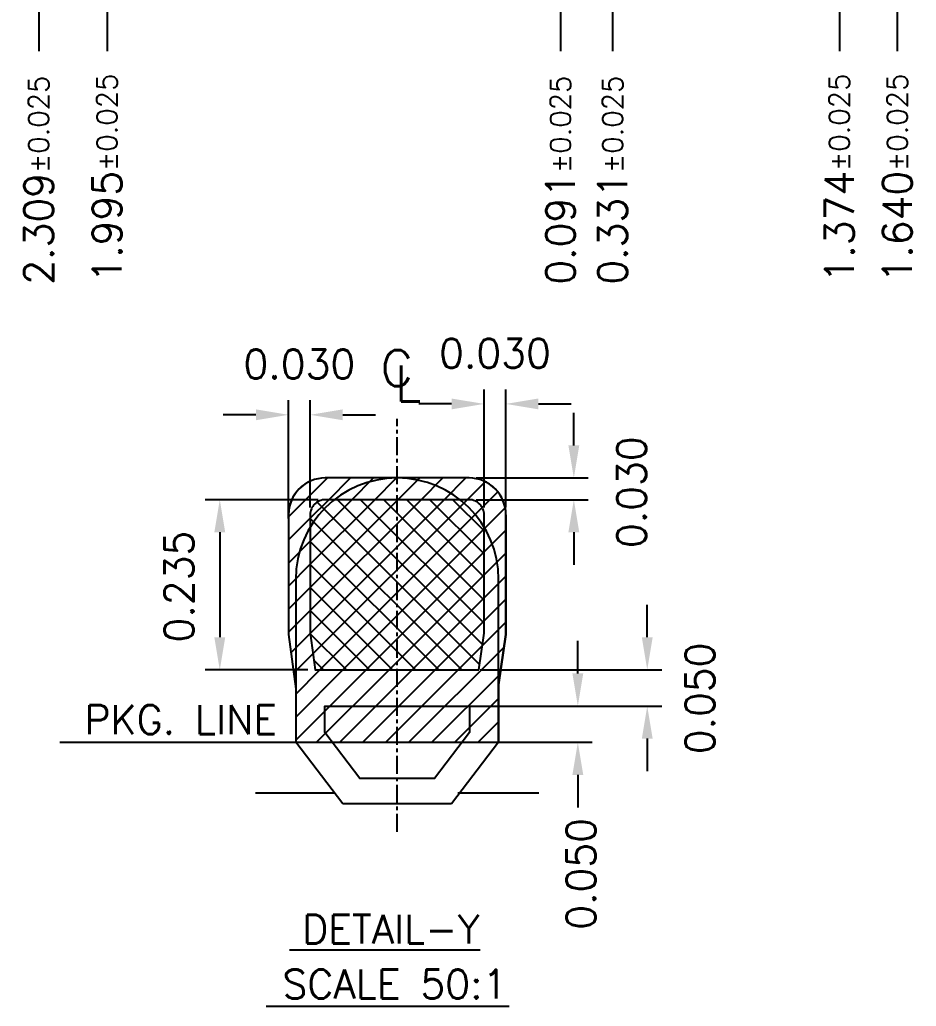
# Model space of a CAD drawing. Extents: x -63 to 190, y -89 to 86.
# Drawn here: x -35.9 to 25.9, y -89.4 to -21.3 of the extents above; entities that cross this region are included whole.
import ezdxf

# ---------------------------------------------------------------- set-up
doc = ezdxf.new("R2010")
doc.units = 0
doc.header["$MEASUREMENT"] = 0
doc.linetypes.add('CENTER', pattern=[2, 1.25, -0.25, 0.25, -0.25])
doc.linetypes.add('HIDDEN', pattern=[0.375, 0.25, -0.125])
doc.layers.get('0').update_dxf_attribs({"linetype": 'CONTINUOUS'})
doc.layers.get('DEFPOINTS').update_dxf_attribs({"linetype": 'CONTINUOUS'})
for name, color, linetype in [('CENTER', 1, 'CENTER'), ('DIM', 3, 'CONTINUOUS'), ('half_top', 6, 'CONTINUOUS'), ('HIDDEN', 6, 'HIDDEN'), ('max_plate', 4, 'CONTINUOUS'), ('min_plate', 6, 'CONTINUOUS')]:
    doc.layers.add(name, color=color, linetype=linetype)
doc.styles.add('ROMANS', font='romans.shx', dxfattribs={"height": 2})
doc.dimstyles.new('DETAIL-A-1', dxfattribs={"dimscale": 25, "dimtxt": 0.08, "dimasz": 0.09, "dimexe": 0.04, "dimexo": 0.04, "dimgap": 0.04, "dimtad": 0, "dimdec": 3, "dimlfac": 0.05, "dimzin": 0, "dimdsep": 46, "dimtxsty": 'ROMANS', "dimcen": 0.04, "dimadec": 0, "dimazin": 0, "dimtfac": 1, "dimtdec": 3, "dimtofl": 0, "dimtmove": 0, "dimatfit": 3, "dimfxl": 1, "dimtolj": 1, "dimtzin": 0, "dimarcsym": 0})
doc.dimstyles.new('DETAIL-z$0', dxfattribs={"dimscale": 25, "dimtxt": 0.08, "dimasz": 0.09, "dimexe": 0.04, "dimexo": 0.02, "dimgap": 0.04, "dimtad": 0, "dimdec": 3, "dimlfac": 0.02, "dimzin": 0, "dimdsep": 46, "dimtxsty": 'ROMANS', "dimcen": 0.04, "dimadec": 0, "dimazin": 0, "dimtfac": 1, "dimtdec": 3, "dimtofl": 0, "dimtmove": 2, "dimatfit": 3, "dimfxl": 1, "dimtolj": 1, "dimtzin": 0, "dimarcsym": 0})

# ---------------------------------------------------------------- blocks, each defined once
blk = doc.blocks.new('*D10')
at = {"layer": 'DEFPOINTS', "color": 0, "transparency": 16777216}
for p in [(196.777, 420.514), (217.39, 400.678), (217.39, 382.094)]:
    blk.add_point(p, dxfattribs=at)
at = {"layer": 'DIM', "color": 0, "lineweight": -2, "transparency": 16777216}
blk.add_line((217.39, 399.678), (217.39, 382.094), dxfattribs=at)
at = {"layer": 'DIM', "color": 0, "transparency": 16777216, "insert": (217.39, 373.327), "char_height": 2, "attachment_point": 5, "rotation": 90, "style": 'ROMANS'}
blk.add_mtext('\\A1;1.374{\\H1.4;±0.025}', dxfattribs=at)
blk = doc.blocks.new('*D11')
at = {"layer": 'DEFPOINTS', "color": 0, "transparency": 16777216}
for p in [(196.777, 420.514), (198.145, 400.678), (198.145, 382.094)]:
    blk.add_point(p, dxfattribs=at)
at = {"layer": 'DIM', "color": 0, "lineweight": -2, "transparency": 16777216}
blk.add_line((198.145, 399.678), (198.145, 382.094), dxfattribs=at)
at = {"layer": 'DIM', "color": 0, "transparency": 16777216, "insert": (198.145, 373.184), "char_height": 2, "attachment_point": 5, "rotation": 90, "style": 'ROMANS'}
blk.add_mtext('\\A1;0.091{\\H1.4;±0.025}', dxfattribs=at)
blk = doc.blocks.new('*D18')
at = {"layer": 'DEFPOINTS', "color": 0, "transparency": 16777216}
for p in [(196.777, 420.514), (201.735, 393.214), (201.735, 382.094)]:
    blk.add_point(p, dxfattribs=at)
at = {"layer": 'DIM', "color": 0, "lineweight": -2, "transparency": 16777216}
blk.add_line((201.735, 392.214), (201.735, 382.094), dxfattribs=at)
at = {"layer": 'DIM', "color": 0, "transparency": 16777216, "insert": (201.735, 373.184), "char_height": 2, "attachment_point": 5, "rotation": 90, "style": 'ROMANS'}
blk.add_mtext('\\A1;0.331{\\H1.4;±0.025}', dxfattribs=at)
blk = doc.blocks.new('*D19')
at = {"layer": 'DEFPOINTS', "color": 0, "transparency": 16777216}
for p in [(196.777, 420.514), (221.381, 393.214), (221.381, 382.094)]:
    blk.add_point(p, dxfattribs=at)
at = {"layer": 'DIM', "color": 0, "lineweight": -2, "transparency": 16777216}
blk.add_line((221.381, 392.214), (221.381, 382.094), dxfattribs=at)
at = {"layer": 'DIM', "color": 0, "transparency": 16777216, "insert": (221.381, 373.327), "char_height": 2, "attachment_point": 5, "rotation": 90, "style": 'ROMANS'}
blk.add_mtext('\\A1;1.640{\\H1.4;±0.025}', dxfattribs=at)
blk = doc.blocks.new('*D20')
at = {"layer": 'DEFPOINTS', "color": 0, "transparency": 16777216}
for p in [(181.914, 351.118), (174.633, 339.368), (181.213, 339.368)]:
    blk.add_point(p, dxfattribs=at)
at = {"layer": 'DIM', "color": 0, "lineweight": -2, "transparency": 16777216}
for p, q in [((181.414, 351.118), (173.633, 351.118)), ((174.633, 348.868), (174.633, 341.618)), ((180.713, 339.368), (173.633, 339.368))]:
    blk.add_line(p, q, dxfattribs=at)
at = {"layer": 'DIM', "color": 0, "transparency": 16777216}
for points in [[(174.258, 348.868), (175.008, 348.868), (174.633, 351.118)], [(174.258, 341.618), (175.008, 341.618), (174.633, 339.368)]]:
    blk.add_solid(points, dxfattribs=at)
at = {"layer": 'DIM', "color": 0, "transparency": 16777216, "insert": (171.823, 345.118), "char_height": 2, "attachment_point": 5, "rotation": 90, "style": 'ROMANS'}
blk.add_mtext('\\A1;0.235', dxfattribs=at)
blk = doc.blocks.new('*D21')
at = {"layer": 'DEFPOINTS', "color": 0, "transparency": 16777216}
for p in [(180.874, 356.98), (180.874, 350.078), (179.374, 349.328)]:
    blk.add_point(p, dxfattribs=at)
at = {"layer": 'DIM', "color": 0, "lineweight": -2, "transparency": 16777216}
for p, q in [((179.374, 349.828), (179.374, 357.98)), ((180.874, 350.578), (180.874, 357.98)), ((177.124, 356.98), (174.874, 356.98)), ((183.124, 356.98), (185.374, 356.98))]:
    blk.add_line(p, q, dxfattribs=at)
at = {"layer": 'DIM', "color": 0, "transparency": 16777216}
for points in [[(177.124, 357.355), (177.124, 356.605), (179.374, 356.98)], [(183.124, 357.355), (183.124, 356.605), (180.874, 356.98)]]:
    blk.add_solid(points, dxfattribs=at)
at = {"layer": 'DIM', "color": 0, "transparency": 16777216, "insert": (180.124, 360.48), "char_height": 2, "attachment_point": 5, "style": 'ROMANS'}
blk.add_mtext('\\A1;0.030', dxfattribs=at)
blk = doc.blocks.new('*D22')
at = {"layer": 'DEFPOINTS', "color": 0, "transparency": 16777216}
for p in [(194.374, 357.73), (192.874, 350.078), (194.374, 350.078)]:
    blk.add_point(p, dxfattribs=at)
at = {"layer": 'DIM', "color": 0, "lineweight": -2, "transparency": 16777216}
for p, q in [((192.874, 350.578), (192.874, 358.73)), ((194.374, 350.578), (194.374, 358.73)), ((190.624, 357.73), (188.374, 357.73)), ((196.624, 357.73), (198.874, 357.73))]:
    blk.add_line(p, q, dxfattribs=at)
at = {"layer": 'DIM', "color": 0, "transparency": 16777216}
for points in [[(190.624, 358.105), (190.624, 357.355), (192.874, 357.73)], [(196.624, 358.105), (196.624, 357.355), (194.374, 357.73)]]:
    blk.add_solid(points, dxfattribs=at)
at = {"layer": 'DIM', "color": 0, "transparency": 16777216, "insert": (193.624, 361.23), "char_height": 2, "attachment_point": 5, "style": 'ROMANS'}
blk.add_mtext('\\A1;0.030', dxfattribs=at)
blk = doc.blocks.new('*D23')
at = {"layer": 'DEFPOINTS', "color": 0, "transparency": 16777216}
for p in [(188.611, 336.868), (190.611, 334.368), (199.341, 334.368)]:
    blk.add_point(p, dxfattribs=at)
at = {"layer": 'DIM', "color": 0, "lineweight": -2, "transparency": 16777216}
for p, q in [((199.341, 339.118), (199.341, 341.368)), ((189.111, 336.868), (200.341, 336.868)), ((191.111, 334.368), (200.341, 334.368)), ((199.341, 332.118), (199.341, 329.868))]:
    blk.add_line(p, q, dxfattribs=at)
at = {"layer": 'DIM', "color": 0, "transparency": 16777216}
for points in [[(198.966, 339.118), (199.716, 339.118), (199.341, 336.868)], [(198.966, 332.118), (199.716, 332.118), (199.341, 334.368)]]:
    blk.add_solid(points, dxfattribs=at)
at = {"layer": 'DIM', "color": 0, "transparency": 16777216, "insert": (199.559, 325.282), "char_height": 2, "attachment_point": 5, "rotation": 90, "style": 'ROMANS'}
blk.add_mtext('\\A1;0.050', dxfattribs=at)
blk = doc.blocks.new('*D24')
at = {"layer": 'DEFPOINTS', "color": 0, "transparency": 16777216}
for p in [(192.111, 339.368), (191.874, 336.868), (204.131, 336.868)]:
    blk.add_point(p, dxfattribs=at)
at = {"layer": 'DIM', "color": 0, "lineweight": -2, "transparency": 16777216}
for p, q in [((204.131, 341.618), (204.131, 343.868)), ((192.611, 339.368), (205.131, 339.368)), ((192.374, 336.868), (205.131, 336.868)), ((204.131, 334.618), (204.131, 332.368))]:
    blk.add_line(p, q, dxfattribs=at)
at = {"layer": 'DIM', "color": 0, "transparency": 16777216}
for points in [[(203.756, 341.618), (204.506, 341.618), (204.131, 339.368)], [(203.756, 334.618), (204.506, 334.618), (204.131, 336.868)]]:
    blk.add_solid(points, dxfattribs=at)
at = {"layer": 'DIM', "color": 0, "transparency": 16777216, "insert": (207.76, 337.396), "char_height": 2, "attachment_point": 5, "rotation": 90, "style": 'ROMANS'}
blk.add_mtext('\\A1;0.050', dxfattribs=at)
blk = doc.blocks.new('*D25')
at = {"layer": 'DEFPOINTS', "color": 0, "transparency": 16777216}
for p in [(191.834, 352.618), (199.064, 352.618), (191.834, 351.118)]:
    blk.add_point(p, dxfattribs=at)
at = {"layer": 'DIM', "color": 0, "lineweight": -2, "transparency": 16777216}
for p, q in [((199.064, 354.868), (199.064, 357.118)), ((192.334, 352.618), (200.064, 352.618)), ((192.334, 351.118), (200.064, 351.118)), ((199.064, 348.868), (199.064, 346.618))]:
    blk.add_line(p, q, dxfattribs=at)
at = {"layer": 'DIM', "color": 0, "transparency": 16777216}
for points in [[(198.689, 354.868), (199.439, 354.868), (199.064, 352.618)], [(198.689, 348.868), (199.439, 348.868), (199.064, 351.118)]]:
    blk.add_solid(points, dxfattribs=at)
at = {"layer": 'DIM', "color": 0, "transparency": 16777216, "insert": (203.047, 351.635), "char_height": 2, "attachment_point": 5, "rotation": 90, "style": 'ROMANS'}
blk.add_mtext('\\A1;0.030', dxfattribs=at)
blk = doc.blocks.new('*D37')
at = {"layer": 'DEFPOINTS', "color": 0, "transparency": 16777216}
for p in [(196.777, 405.514), (162.142, 394.264), (162.142, 382.094)]:
    blk.add_point(p, dxfattribs=at)
at = {"layer": 'DIM', "color": 0, "lineweight": -2, "transparency": 16777216}
blk.add_line((162.142, 393.264), (162.142, 382.094), dxfattribs=at)
at = {"layer": 'DIM', "color": 0, "transparency": 16777216, "insert": (162.142, 373.184), "char_height": 2, "attachment_point": 5, "rotation": 90, "style": 'ROMANS'}
blk.add_mtext('\\A1;2.309{\\H1.4;±0.025}', dxfattribs=at)
blk = doc.blocks.new('*D38')
at = {"layer": 'DEFPOINTS', "color": 0, "transparency": 16777216}
for p in [(196.777, 405.514), (166.852, 394.264), (166.852, 382.094)]:
    blk.add_point(p, dxfattribs=at)
at = {"layer": 'DIM', "color": 0, "lineweight": -2, "transparency": 16777216}
blk.add_line((166.852, 393.264), (166.852, 382.094), dxfattribs=at)
at = {"layer": 'DIM', "color": 0, "transparency": 16777216, "insert": (166.852, 373.327), "char_height": 2, "attachment_point": 5, "rotation": 90, "style": 'ROMANS'}
blk.add_mtext('\\A1;1.995{\\H1.4;±0.025}', dxfattribs=at)

msp = doc.modelspace()

# ---------------------------------------------------------------- hatches: boundary and pattern name
at = {"layer": 'max_plate'}
h = msp.add_hatch(dxfattribs=at)
h.set_pattern_fill('ANSI31', color=256, scale=9, style=0)
h.paths.add_polyline_path([(-2.4026, -63.7147), (-2.4026, -55.4362, 0.4142136), (-4.9426, -52.8962), (-14.8626, -52.8962, 0.4142136), (-17.4026, -55.4362), (-17.4026, -63.7147), (-16.9026, -67.4462), (-16.9026, -71.1462), (-14.3849, -71.1462), (-14.9026, -70.4691), (-14.9026, -68.6462), (-4.9026, -68.6462), (-4.9026, -70.4691), (-5.4204, -71.1462), (-2.9026, -71.1462), (-2.9026, -67.1791)])
h.paths.add_polyline_path([(-15.5634, -66.1462), (-15.9026, -63.6146), (-15.9026, -55.4362, -0.4142136), (-14.8626, -54.3962), (-4.9426, -54.3962, -0.4142136), (-3.9026, -55.4362), (-3.9026, -63.607), (-4.2691, -66.1462)], flags=16)
h.paths.add_polyline_path([(-4.9026, -68.6462), (-14.9026, -68.6462), (-14.9026, -70.4691), (-14.3849, -71.1462), (-5.4204, -71.1462), (-4.9026, -70.4691)], flags=17)
at = {"layer": 'min_plate'}
h = msp.add_hatch(dxfattribs=at)
h.set_pattern_fill('ANSI37', color=256, scale=9, style=0)
h.paths.add_polyline_path([(-3.9026, -55.4362, 0.4142136), (-4.9426, -54.3962), (-14.8626, -54.3962, 0.4142136), (-15.9026, -55.4362), (-15.9026, -63.6146), (-15.5634, -66.1462), (-4.2691, -66.1462), (-3.9026, -63.607)])

# ---------------------------------------------------------------- linework, layer by layer
for p, q in [((-4.9426, -52.8962), (-14.8626, -52.8962)), ((-17.4026, -55.4362), (-17.4026, -63.7147)), ((-2.4026, -55.4362), (-2.4026, -63.7147)), ((-16.9026, -59.8962), (-16.9026, -71.1462)), ((-2.9026, -67.1791), (-2.9026, -59.8962)), ((-17.4026, -63.7147), (-16.9026, -67.4462)), ((-2.4026, -63.7147), (-2.9026, -67.1791)), ((-2.9026, -67.1791), (-2.9026, -71.1462)), ((-13.6526, -75.3962), (-16.9026, -71.1462)), ((-2.9026, -71.1462), (-6.1526, -75.3962)), ((-19.6748, -74.6462), (-14.2262, -74.6462)), ((-5.5791, -74.6462), (-0.1304, -74.6462)), ((-6.1526, -75.3962), (-13.6526, -75.3962)), ((-17.3345, -85.4796), (-4.1831, -85.4796)), ((-17.3345, -85.4796), (-4.1831, -85.4796)), ((-18.9444, -89.3739), (-2.1818, -89.3739)), ((-18.9444, -89.3739), (-2.1818, -89.3739))]:
    msp.add_line(p, q)
msp.add_lwpolyline([(-5.7115, -74.6462), (-0.1304, -74.6462)])
for centre, radius, start, end in [((-14.8626, -55.4362), 2.54, 90, 180), ((-9.9026, -59.8962), 7, 0, 180), ((-4.9426, -55.4362), 2.54, 0, 90)]:
    msp.add_arc(centre, radius, start, end)
at = {"layer": 'CENTER'}
msp.add_line((-9.9026, -77.3257), (-9.9026, -48.8087), dxfattribs=at)
at = {"layer": 'half_top'}
msp.add_lwpolyline([(-14.9026, -70.4691), (-14.9026, -68.6462), (-4.9026, -68.6462), (-4.9026, -70.4691), (-7.3322, -73.6462), (-12.4731, -73.6462)], close=True, dxfattribs=at)
at = {"layer": 'HIDDEN', "linetype": 'ByBlock'}
msp.add_lwpolyline([(-33.1732, -71.1462), (-2.9026, -71.1462)], dxfattribs=at)
at = {"layer": 'max_plate'}
msp.add_lwpolyline([(-2.9026, -71.1462), (-2.9026, -67.1791), (-2.4026, -63.7147), (-2.4026, -55.4362, 0.4142136), (-4.9426, -52.8962), (-14.8626, -52.8962, 0.4142136), (-17.4026, -55.4362), (-17.4026, -63.7147), (-16.9026, -67.4462), (-16.9026, -71.1462)], format="xyb", close=True, dxfattribs=at)
at = {"layer": 'min_plate'}
msp.add_lwpolyline([(-4.2691, -66.1462), (-3.9026, -63.607), (-3.9026, -55.4362, 0.4142136), (-4.9426, -54.3962), (-14.8626, -54.3962, 0.4142136), (-15.9026, -55.4362), (-15.9026, -63.6146), (-15.5634, -66.1462)], format="xyb", close=True, dxfattribs=at)

# ---------------------------------------------------------------- texts
at = {"char_height": 2, "attachment_point": 3, "style": 'ROMANS'}
for s, insert in [('DETAIL-Y', (-4.1944, -83.0508)), ('DETAIL-Y', (-4.1944, -83.0508)), ('SCALE 50:1', (-2.3009, -86.8459)), ('SCALE 50:1', (-2.3009, -86.8459))]:
    msp.add_mtext(s, dxfattribs=dict(at, insert=insert))
at = {"layer": 'CENTER', "char_height": 2.5, "attachment_point": 1}
for s, insert, width in [('{\\Fromans|c0;C}', (-11.0498, -44.062), 4.056136), ('{\\Fromans|c0;L}', (-10.0608, -45.1235), 3.092383)]:
    msp.add_mtext(s, dxfattribs=dict(at, insert=insert, width=width))
at = {"layer": 'DIM', "insert": (-18.1969, -68.5758), "char_height": 2, "attachment_point": 3, "style": 'ROMANS'}
msp.add_mtext('PKG. LINE', dxfattribs=at)

# ---------------------------------------------------------------- dimensions: what is measured, and where the dimension line sits
at = {"layer": 'DIM'}
for feature_location, offset, origin, picture, middle in [((20.6137, -4.8367), (0, -18.5838), (0, 15), '*D10', (20.6137, -32.1872)), ((1.3687, -4.8367), (0, -18.5838), (0, 15), '*D11', (1.3687, -32.3301)), ((4.9584, -12.3), (0, -11.1206), (0, 15), '*D18', (4.9584, -32.3301)), ((24.6049, -12.3), (0, -11.1206), (0, 15), '*D19', (24.6049, -32.1872)), ((-34.635, -11.25), (0, -12.1706), (0, 0), '*D37', (-34.635, -32.3301)), ((-29.925, -11.25), (0, -12.1706), (0, 0), '*D38', (-29.925, -32.1872))]:
    dim = msp.add_ordinate_dim(feature_location=feature_location, offset=offset, dtype=1, origin=origin, dimstyle='DETAIL-A-1', override={"dimlfac": 0.066667, "dimtol": 1, "dimtp": 0.025, "dimtm": 0.025, "dimtfac": 0.7, "dimtmove": 2}, dxfattribs=at)
    dim.commit()
    dim.dimension.update_dxf_attribs({"geometry": picture, "text_midpoint": middle, "insert": (-196.7765, -405.5144)})
for base, p1, p2, picture, middle in [((-2.4026, -47.7846), (-3.9026, -55.4362), (-2.4026, -55.4363), '*D22', (-3.1526, -44.2846)), ((-15.9026, -48.5345), (-17.4026, -56.1862), (-15.9026, -55.4362), '*D21', (-16.6526, -45.0345))]:
    dim = msp.add_linear_dim(base=base, p1=p1, p2=p2, dimstyle='DETAIL-z$0', dxfattribs=at)
    dim.commit()
    dim.dimension.update_dxf_attribs({"geometry": picture, "text_midpoint": middle, "insert": (-196.7765, -405.5144)})
for base, p1, p2, picture, middle in [((2.2878, -52.8963), (-4.9426, -54.3962), (-4.9426, -52.8963), '*D25', (6.2708, -53.8789)), ((-22.1432, -66.1462), (-14.8626, -54.3962), (-15.5634, -66.1462), '*D20', (-24.9531, -60.3962)), ((7.3548, -68.6462), (-4.6656, -66.1462), (-4.9026, -68.6462), '*D24', (10.9836, -68.1185)), ((2.5648, -71.1462), (-8.1656, -68.6462), (-6.1656, -71.1462), '*D23', (2.7825, -80.2323))]:
    dim = msp.add_linear_dim(base=base, p1=p1, p2=p2, angle=90, dimstyle='DETAIL-z$0', dxfattribs=at)
    dim.commit()
    dim.dimension.update_dxf_attribs({"geometry": picture, "text_midpoint": middle, "dimtype": 128, "insert": (-196.7765, -405.5144)})

doc.saveas('drawing.dxf')
